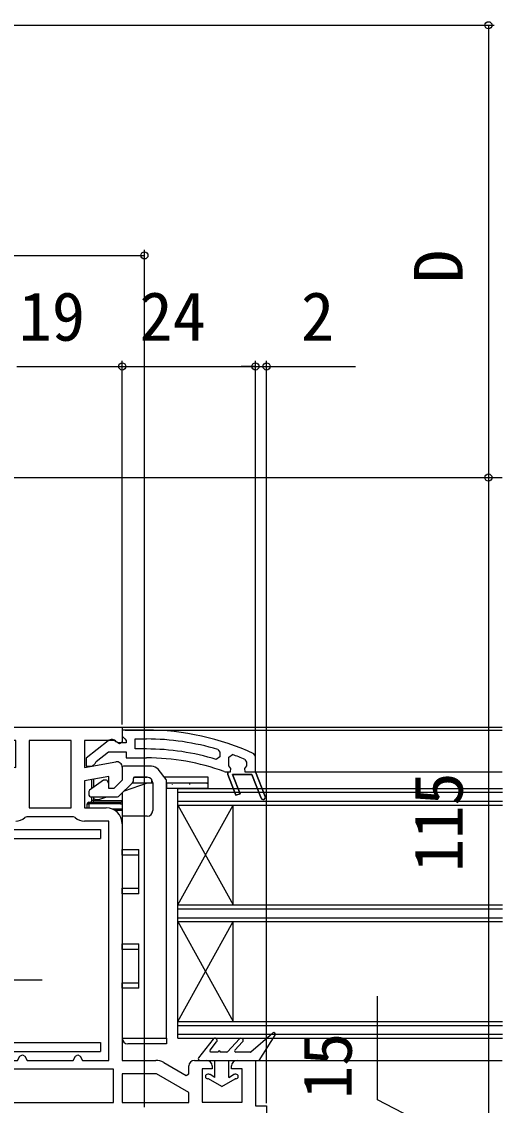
# Model space of a CAD drawing. Units: millimetres, scale not verified. Extents: x -525 to 525, y -783 to 778.
# Drawn here: x 19.9 to 106.5, y 259.2 to 454.4 of the extents above; entities that cross this region are included whole.
import ezdxf
from ezdxf.enums import TextEntityAlignment as Align

# ---------------------------------------------------------------- set-up
doc = ezdxf.new("R2010")
doc.units = ezdxf.units.MM
doc.header["$LTSCALE"] = 4
for name, color, linetype in [('0-3_YKK_11', 7, 'Continuous'), ('0-5_YKK_12', 2, 'Continuous'), ('0-6_YKK_13', 4, 'Continuous'), ('0-8_YKK_D', 6, 'Continuous')]:
    doc.layers.add(name, color=color, linetype=linetype)
doc.styles.add('ＭＳ ゴシック', font='')
doc.styles.get('ＭＳ ゴシック').set_extended_font_data('MS Gothic')

msp = doc.modelspace()

# ---------------------------------------------------------------- linework, layer by layer
at = {"layer": '0-3_YKK_11'}
msp.add_line((51, 267.291), (53.2, 267.291), dxfattribs=at)
for points in [[(13.174, 321.076), (18.8, 320.083), (18.8, 324.891), (13.444, 324.891), (12.515, 324.311), (12, 324.596), (12, 327.291), (25, 327.291), (38, 327.291), (38, 324.596), (37.485, 324.311), (36.556, 324.891), (31.2, 324.891), (31.2, 320.083), (36.826, 321.076)], [(42.367, 326.791), (38, 326.791), (38, 325.691), (38.438, 325.195), (38.7, 324.897), (38.7, 324.491), (37.3, 324.491), (36.9, 324.691)], [(35.483, 324.878), (31.5, 321.766), (31.5, 320.291), (32.601, 320.291), (33.101, 320.766), (33.292, 321.136), (35.539, 322.891), (38.7, 322.891), (38.7, 321.791), (42.367, 321.791)], [(42.367, 323.391), (40.3, 323.391), (40.3, 325.191), (42.367, 325.191)], [(55.245, 323.282), (55.6, 322.804), (55.6, 321.967), (54.952, 321.489)], [(63.028, 314.543), (61.338, 318.791), (57.861, 318.791), (59.235, 315.339), (58.491, 315.043), (57, 318.791), (57, 319.291), (57.5, 319.291), (57.575, 319.881), (57.2, 320.365), (57.2, 320.391), (57.2, 321.926), (57.875, 322.395)], [(60.1, 321.496), (60.4, 321.038), (60.4, 320.365), (60.025, 319.881), (60.1, 319.291), (62, 319.291), (63.772, 314.839), (62, 319.291), (62, 322.073), (61.71, 322.526)], [(38, 320.091), (38, 317.791), (36.5, 316.291), (35.6, 316.291), (35.6, 318.422), (31.2, 317.646), (31.2, 312.791), (35.1, 312.791)], [(56.383, 319.321), (56.554, 319.291), (57, 319.291), (57, 318.791), (58.491, 315.043), (59.235, 315.339), (57.861, 318.791), (61.338, 318.791), (63.028, 314.543)], [(14.4, 310.391), (14.4, 267.291), (19.134, 267.291), (19.567, 268.041), (20, 268.291), (20.433, 268.041), (20.866, 267.291), (25, 267.291), (29.134, 267.291), (29.567, 268.041), (30, 268.291), (30.433, 268.041), (30.866, 267.291), (35.6, 267.291), (35.6, 310.391), (31.2, 310.391)], [(29.545, 311.053), (29.2, 311.191), (25, 311.191), (20.8, 311.191), (20.455, 311.053)], [(38, 309.891), (38, 267.291), (44.027, 267.291)], [(58.7, 267.291), (62, 267.291), (62, 259.091), (64, 259.091), (64, 257.291), (25, 257.291), (-14, 257.291), (-14, 259.091), (-12, 259.091), (-12, 267.291), (-8.7, 267.291)], [(45.477, 266.902), (49.5, 264.579), (50, 264.868), (50, 266.291)], [(54.2, 266.291), (54.2, 265.791), (52.4, 265.791), (52.4, 259.791), (59.6, 259.791), (59.6, 265.791), (57.7, 265.791), (57.7, 266.291)]]:
    msp.add_lwpolyline(points, dxfattribs=at)
for points in [[(28.8, 312.791), (28.8, 324.891), (25, 324.891), (21.2, 324.891), (21.2, 312.791), (25, 312.791)], [(36.4, 265.691), (25, 265.691), (13.6, 265.691), (13.6, 259.691), (25, 259.691), (36.4, 259.691)], [(38, 259.691), (50, 259.691), (50, 261.519), (44.161, 264.891), (38, 264.891)]]:
    msp.add_lwpolyline(points, close=True, dxfattribs=at)
for centre, radius, start, end in [((42.367, 280.791), 46, 65.13402, 89.99999), ((36.1, 324.091), 1, 36.86989, 128.08672), ((42.367, 280.791), 44.4, 73.13981, 90.00001), ((42.367, 280.791), 42.6, 72.81723, 90.00001), ((42.367, 280.791), 44.4, 66.46078, 69.55779), ((37, 320.091), 1, 360, 99.99998), ((42.367, 280.791), 41, 70.01112, 90.00001), ((63.4, 314.691), 0.4, 201.69939, 21.69941), ((63.4, 314.691), 0.4, 201.69939, 21.69941), ((35.1, 309.891), 2.9, 0.00001, 89.99999), ((18.8, 312.791), 2.4, 270, 313.60283), ((31.2, 312.791), 2.4, 226.39717, 270), ((44.027, 264.391), 2.9, 60.00001, 90.00002), ((51, 266.291), 1, 90.00001, 179.99999), ((53.2, 266.291), 1, 0.00001, 89.99999), ((58.7, 266.291), 1, 90.00001, 179.99999)]:
    msp.add_arc(centre, radius, start, end, dxfattribs=at)
at = {"layer": '0-5_YKK_12'}
for p, q in [((-125.41, 372.291), (106.5, 372.291)), ((37.5, 327.291), (106.5, 327.291)), ((38.5, 326.789), (106.5, 326.789)), ((62, 319.291), (106.5, 319.291)), ((48.001, 316.291), (106.502, 316.291)), ((48.001, 292.291), (48.001, 316.291)), ((48.001, 271.291), (48.001, 316.291)), ((48.001, 315.591), (106.502, 315.591)), ((48.001, 313.991), (106.502, 313.991)), ((48.001, 313.291), (106.502, 313.291)), ((48.001, 295.291), (58.001, 313.291)), ((48.001, 313.291), (58.001, 295.291)), ((58.001, 295.291), (58.001, 313.291)), ((48.001, 295.291), (106.502, 295.291)), ((48.001, 294.591), (106.502, 294.591)), ((48.001, 292.991), (106.502, 292.991)), ((48.001, 292.291), (106.502, 292.291)), ((48.001, 274.291), (58.001, 292.291)), ((48.001, 292.291), (58.001, 274.291)), ((58.001, 274.291), (58.001, 292.291)), ((48.001, 274.291), (106.502, 274.291)), ((48.001, 273.591), (106.502, 273.591)), ((48.001, 271.991), (106.502, 271.991)), ((48.001, 271.291), (106.502, 271.291)), ((61.5, 267.291), (106.5, 267.291))]:
    msp.add_line(p, q, dxfattribs=at)
at = {"layer": '0-6_YKK_13'}
for p, q in [((37.98, 320.289), (38, 320.289)), ((38, 320.089), (38, 320.289)), ((43.279, 320.289), (38.2, 320.289)), ((38, 320.089), (38, 318.496)), ((40.2, 318.289), (42.5, 318.289)), ((42.4, 318.289), (40.2, 318.289)), ((42.5, 318.289), (42.4, 318.289)), ((45.934, 317.871), (44.45, 319.726)), ((53.2, 318.289), (45.6, 318.289)), ((34.648, 317.753), (32.128, 315.988)), ((32.5, 316.248), (32.5, 317.874)), ((32.8, 317.927), (32.8, 316.458)), ((35.084, 317.789), (34.763, 317.789)), ((35.6, 317.096), (35.258, 317.689)), ((37.475, 314.935), (39.854, 317.314)), ((39.828, 317.289), (43.5, 317.289)), ((40, 317.667), (40, 318.089)), ((43.25, 317.95), (43.25, 317.289)), ((43.5, 317.289), (43.5, 312.289)), ((43.5, 316.287), (43.5, 316.287)), ((46, 271.289), (46, 317.684)), ((46, 317.289), (53.2, 317.289)), ((46, 317.289), (46, 316.287)), ((53.5, 316.287), (46, 316.287)), ((46.976, 317.007), (46.976, 316.907)), ((50.151, 317.107), (50.151, 317.007)), ((51.739, 316.313), (51.739, 316.287)), ((53.2, 317.289), (53.5, 317.289)), ((53.326, 317.207), (53.326, 317.107)), ((53.5, 316.287), (53.5, 317.289)), ((32, 315.742), (32, 315.089)), ((32.3, 314.789), (37.121, 314.789)), ((32.5, 314.089), (32.5, 314.789)), ((32.8, 314.789), (32.8, 314.089)), ((33.983, 314.369), (35.218, 314.789)), ((38, 315.46), (38, 311.289)), ((31.7, 312.789), (31.7, 313.489)), ((32, 313.789), (37.7, 313.789)), ((32, 313.489), (32, 313.789)), ((37.7, 313.489), (32, 313.489)), ((32.8, 314.089), (32.5, 314.089)), ((36.158, 312.589), (38, 312.589)), ((37.7, 313.789), (37.7, 313.489)), ((38, 312.289), (36.728, 312.289)), ((38, 311.289), (38, 305.289)), ((42.5, 311.289), (38, 311.289)), ((17, 308.89), (34.1, 308.89)), ((34.1, 308.89), (34.1, 307.29)), ((17, 307.29), (34.1, 307.29)), ((38, 305.289), (41, 305.289)), ((41, 297.289), (41, 305.289)), ((38, 298.289), (41, 298.289)), ((38, 297.289), (38, 298.289)), ((38, 297.289), (38, 288.289)), ((41, 297.289), (38, 297.289)), ((38, 288.289), (41, 288.289)), ((41, 280.289), (41, 288.289)), ((-3.359, 281.791), (23.566, 281.791)), ((38, 281.289), (41, 281.289)), ((38, 280.289), (38, 281.289)), ((38, 280.289), (38, 271.289)), ((41, 280.289), (38, 280.289)), ((61.156, 268.839), (65.105, 272.219)), ((62.7, 267.291), (65.554, 271.831)), ((17, 270.49), (34.1, 270.49)), ((34.1, 270.49), (34.1, 268.89)), ((38, 271.289), (46, 271.289)), ((46, 270.289), (39, 270.289)), ((46, 271.289), (46, 270.289)), ((54.385, 271.137), (51.763, 267.775)), ((53.827, 269.113), (55.016, 270.646)), ((56.959, 268.855), (59.107, 271.163)), ((58.305, 269.127), (59.693, 270.618)), ((17, 268.89), (34.1, 268.89)), ((55.278, 268.791), (53.985, 268.791)), ((56.813, 268.791), (55.678, 268.791)), ((61.026, 268.791), (58.452, 268.791)), ((52, 267.291), (62.7, 267.291)), ((54.7, 264.236), (54.7, 267.291)), ((57.2, 264.236), (57.2, 267.291)), ((53.632, 264.791), (53.4, 264.791)), ((53.525, 263.991), (53.4, 263.991)), ((55.95, 262.591), (53.525, 263.991)), ((54.7, 264.236), (53.832, 264.737)), ((55.95, 262.591), (58.375, 263.991)), ((57.2, 264.236), (58.068, 264.737)), ((58.5, 264.791), (58.268, 264.791)), ((58.5, 263.991), (58.375, 263.991))]:
    msp.add_line(p, q, dxfattribs=at)
for points in [[(53.5, 317.289), (53.5, 318.289), (53.2, 318.289)], [(38.417, 315.877), (42.565, 317.289), (43.5, 317.289)], [(31.7, 313.489), (32, 313.489), (32, 312.789)], [(32.8, 313.789), (32.8, 314.089), (38, 314.089)], [(41, 304.289), (38, 304.289), (38, 305.289)], [(41, 287.289), (38, 287.289), (38, 288.289)]]:
    msp.add_lwpolyline(points, dxfattribs=at)
for centre, radius, start, end in [((38.2, 320.089), 0.2, 90, 180), ((43.279, 318.789), 1.5, 38.65981, 90), ((40.2, 318.089), 0.2, 90, 180), ((42.5, 317.289), 1, 0, 90), ((34.763, 317.589), 0.2, 90, 125), ((35.084, 317.589), 0.2, 30, 90), ((39.5, 317.667), 0.5, 315, 0), ((45.7, 317.684), 0.3, 0, 38.65981), ((32.3, 315.742), 0.3, 125, 180), ((32.3, 315.089), 0.3, 180, 270), ((33.5, 315.789), 1.5, 221.81031, 228.18969), ((33.5, 315.789), 1.5, 242.18186, 288.79043), ((37.121, 315.289), 0.5, 270, 315), ((32, 313.489), 0.3, 90, 180), ((32.2, 314.089), 0.3, 270, 0), ((37.7, 314.089), 0.3, 270, 0), ((37.7, 314.089), 0.6, 270, 300), ((42.5, 312.289), 1, 270, 0), ((65.3, 271.991), 0.3, 327.84718, 130.56105), ((39, 271.289), 1, 180, 270), ((54.7, 270.891), 0.4, 322.18768, 142.05449), ((59.4, 270.891), 0.4, 317.0674, 137.0674), ((52, 267.591), 0.3, 142.05449, 270), ((53.985, 268.991), 0.2, 142.18768, 270), ((55.478, 268.791), 0.2, 0, 180), ((56.813, 268.991), 0.2, 270, 317.0674), ((58.452, 268.991), 0.2, 137.0674, 270), ((61.026, 268.991), 0.2, 270, 310.56105), ((53.4, 264.391), 0.4, 90, 270), ((53.632, 264.391), 0.4, 60, 90), ((58.268, 264.391), 0.4, 90, 120), ((58.5, 264.391), 0.4, 270, 90)]:
    msp.add_arc(centre, radius, start, end, dxfattribs=at)
at = {"layer": '0-8_YKK_D'}
for p, q in [((2.463, 453.767), (105, 453.767)), ((104, 453.767), (104, 372.291)), ((-14, 412.291), (42, 412.291)), ((42, 258.891), (42, 413.291)), ((38, 327.791), (38, 393.291)), ((38, 327.791), (38, 393.291)), ((62, 321.336), (62, 393.291)), ((62, 321.336), (62, 393.291)), ((64, 259.591), (64, 393.291)), ((19, 392.291), (38, 392.291)), ((38, 392.291), (62, 392.291)), ((62, 392.291), (59.45, 392.291)), ((62, 392.291), (64, 392.291)), ((64, 392.291), (80.055, 392.291)), ((104, 372.291), (104, 257.291))]:
    msp.add_line(p, q, dxfattribs=at)
msp.add_lwpolyline([(104.008, 249.79), (84, 260.164), (84.003, 278.891)], dxfattribs=at)
for centre in [(104, 453.767), (42, 412.291), (38, 392.291), (38, 392.291), (62, 392.291), (62, 392.291), (64, 392.291), (104, 372.291), (104, 372.291)]:
    msp.add_circle(centre, 0.637, dxfattribs=at)

# ---------------------------------------------------------------- texts
at = {"layer": '0-8_YKK_D', "style": 'ＭＳ ゴシック'}
for s, rotation, p in [('D', 90, (102, 407.335)), ('115', 90, (102, 301.223)), ('15', 89.99, (82, 260.324))]:
    msp.add_text(s, height=8.798, rotation=rotation, dxfattribs=at).set_placement(p, align=Align.BOTTOM_LEFT)
for s, p in [('19', (19.33, 394.291)), ('24', (41.102, 394.291)), ('2', (70.214, 394.291))]:
    msp.add_text(s, height=8.798, dxfattribs=at).set_placement(p, align=Align.BOTTOM_LEFT)

doc.saveas('drawing.dxf')
